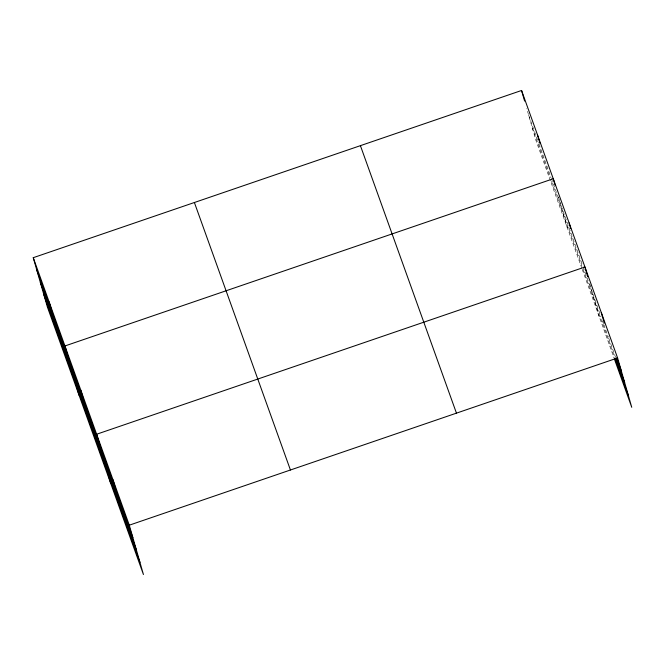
<?xml version="1.0" encoding="UTF-8"?>
<svg xmlns="http://www.w3.org/2000/svg" width="665" height="665" viewBox="0 0 665 665"><rect width="100%" height="100%" fill="white"/><g stroke="black" fill="none" stroke-linecap="round" stroke-linejoin="round"><path stroke-width="0.5" stroke-dasharray="3.33 2.49" d="M528.625 115.128L538.617 142.95M538.966 143.914L551.019 177.497M551.368 178.453L582.715 265.767M583.055 266.723L601.044 316.831M602.44 320.696L603.479 323.597M603.828 324.57L608.342 337.147M608.691 338.111L615.64 357.462M532.224 127.655L550.138 177.547M551.509 181.387L581.825 265.825M583.205 269.657L614.718 357.413M581.875 268.386L535.707 139.816L526.746 108.578M582.216 269.35L614.036 357.969M589.872 284.188L591.75 290.738M592.016 291.669L599.099 316.365M558.442 196.848L567.403 228.095"/><path stroke-width="1" d="M33.25 257.688L129.293 525.184L143.441 574.527L47.398 307.039L33.25 257.688L521.56 90.473L617.602 357.961L631.75 407.312L614.377 358.934M129.293 525.184L617.602 357.961M616.663 357.878L621.185 370.455M615.981 358.435L624.668 382.616M615.058 358.385L628.259 395.151M360.413 145.652L456.456 413.148M194.388 202.509L290.43 469.997M36.833 270.181L132.875 537.677M40.324 282.342L136.358 549.839M43.915 294.878L139.958 562.366M601.276 312.492L604.302 323.065M587.702 276.623L584.942 267.014L96.641 434.237L110.789 483.58M569.099 222.875L570.753 228.644M555.184 185.469L553.255 178.744L64.946 345.958L79.093 395.309M537.403 134.604L539.889 143.258M521.56 90.473L524.594 101.038M112.967 479.706L116.55 492.2M80.789 390.097L84.372 402.591M49.094 301.827L52.676 314.321"/></g></svg>
